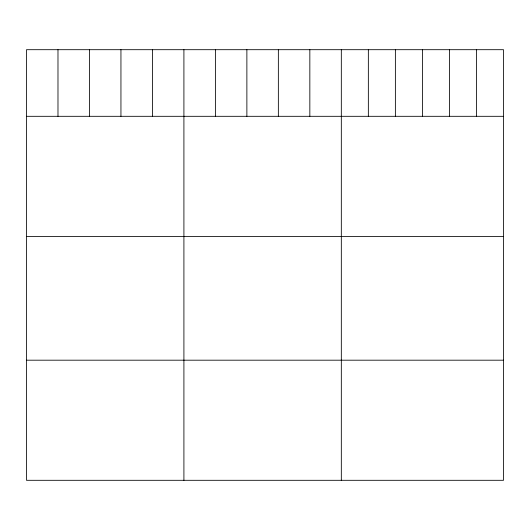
<?xml version="1.0" encoding="UTF-8"?>
<svg xmlns="http://www.w3.org/2000/svg" width="530" height="530" viewBox="0 0 530 530"><rect width="100%" height="100%" fill="white"/><g stroke="black" fill="none" stroke-linecap="round" stroke-linejoin="round"><path stroke-width="0.79" d="M503.5 116.308L503.5 480.306L26.5 480.306L26.5 49.694L503.5 49.694L503.5 116.308L26.5 116.308M26.5 236.426L503.5 236.426M26.5 360.188L503.5 360.188M476.47 49.694L476.47 116.308M449.44 49.694L449.44 116.308M422.41 49.694L422.41 116.308M395.38 49.694L395.38 116.308M368.35 49.694L368.35 116.308M341.32 49.694L341.32 480.306M309.838 49.694L309.838 116.308M278.356 49.694L278.356 116.308M246.874 49.694L246.874 116.308M215.392 49.694L215.392 116.308M183.91 49.694L183.91 480.306M152.428 49.694L152.428 116.308M120.946 49.694L120.946 116.308M89.464 49.694L89.464 116.308M57.982 49.694L57.982 116.308"/></g></svg>
